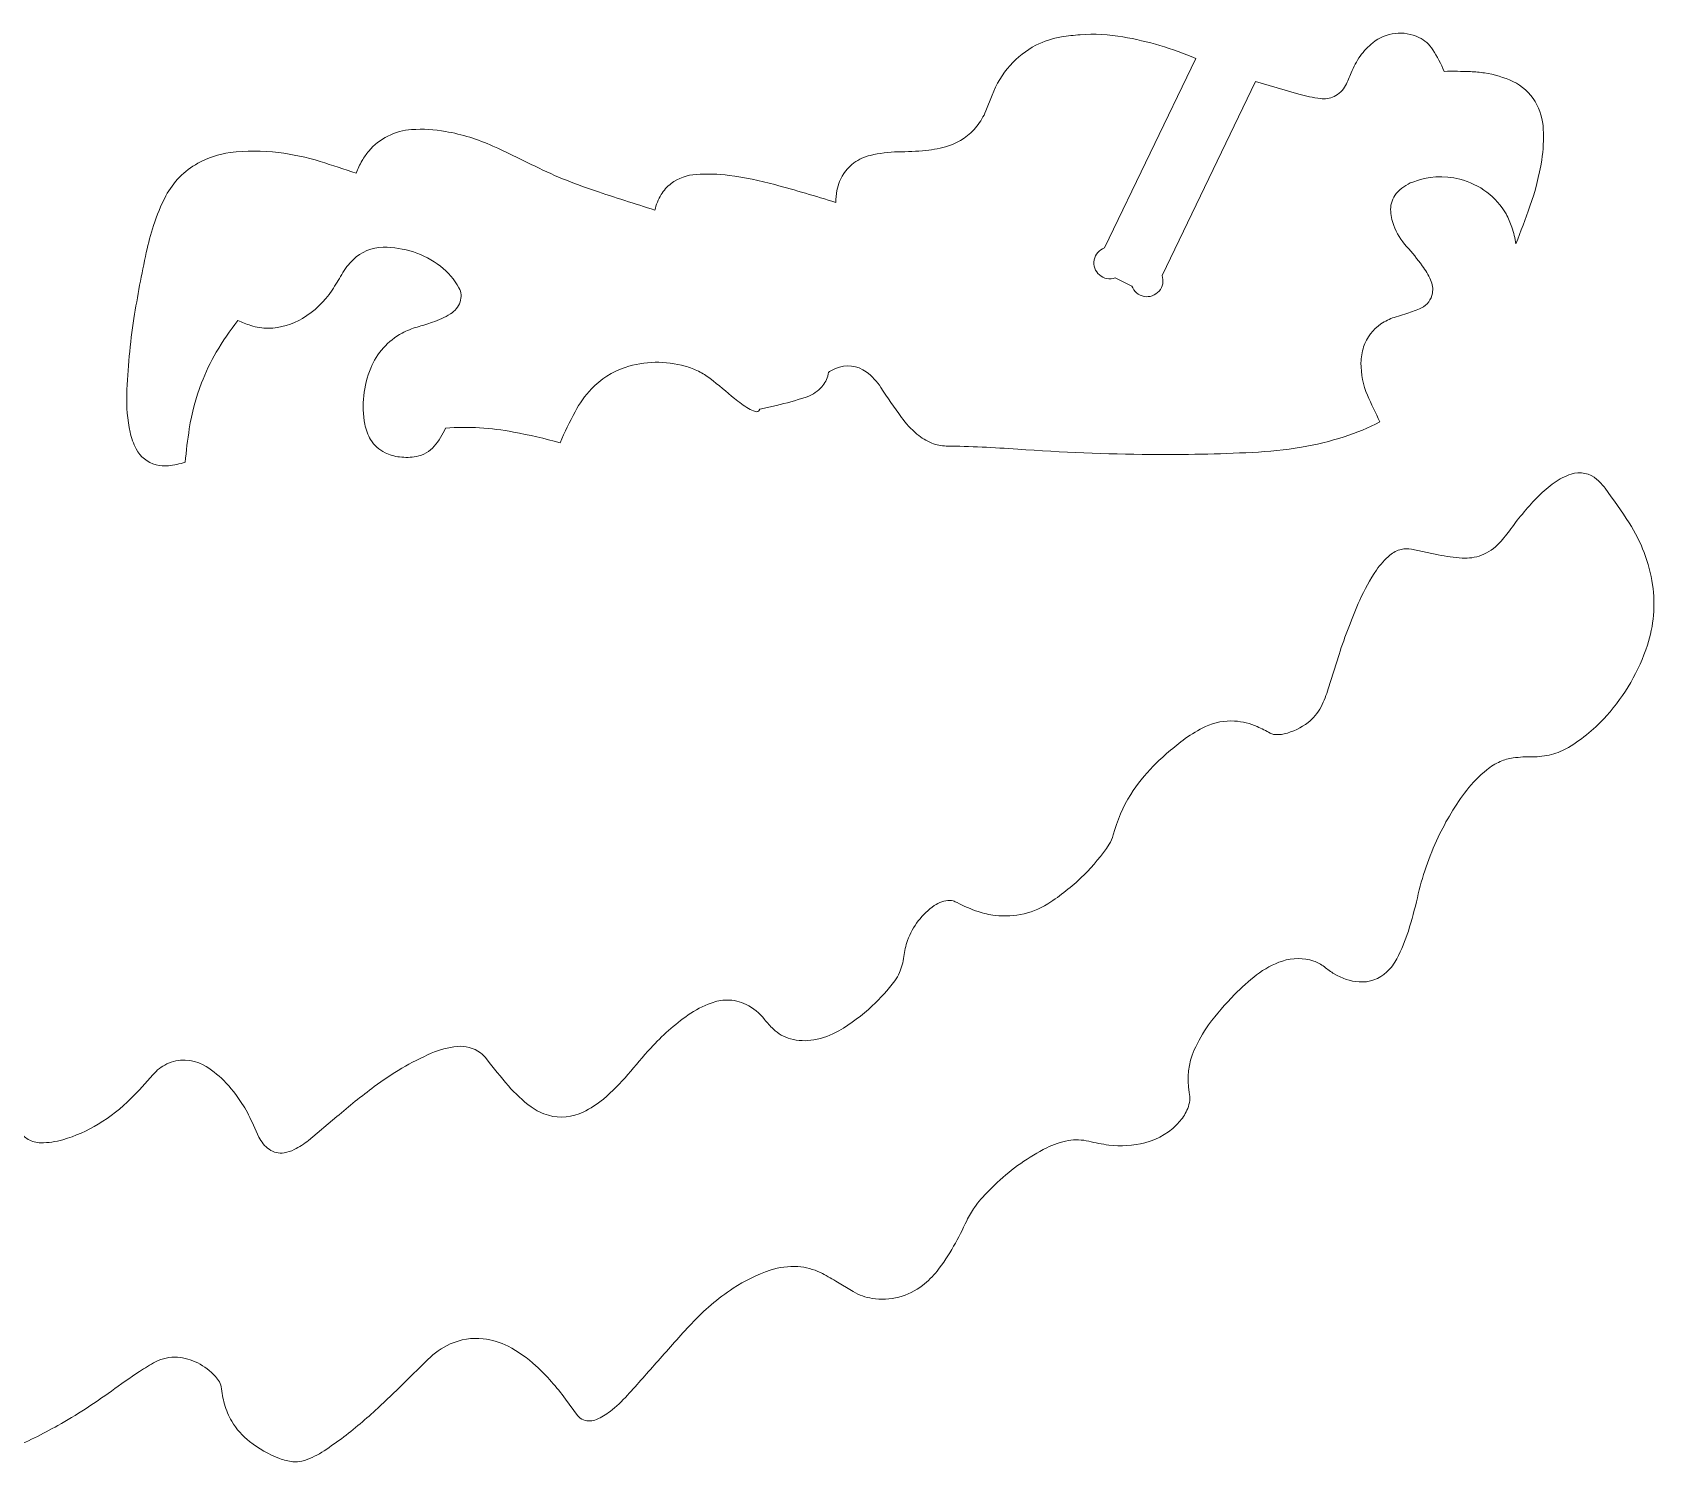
# Model space of a CAD drawing. Header units: centimetres. Extents: x -10.7 to 10.9, y -7.9 to 10.7.
# Drawn here: x 2.174 to 5.122, y -7.879 to -5.277 of the extents above; entities that cross this region are included whole.
import ezdxf

# ---------------------------------------------------------------- set-up
doc = ezdxf.new("R2010")
doc.units = ezdxf.units.CM
doc.header["$MEASUREMENT"] = 0
doc.layers.add('Capa 1', color=7, linetype='Continuous')

msp = doc.modelspace()

# ---------------------------------------------------------------- linework, layer by layer
at = {"layer": 'Capa 1', "color": 250, "lineweight": 18}
for points, knots in [([(3.91703, -5.39106), (3.92455, -5.37132), (3.93555, -5.35308), (3.94952, -5.33723), (3.94952, -5.33723), (3.96277, -5.32221), (3.97875, -5.30983), (3.99663, -5.30077), (3.99663, -5.30077), (4.01121, -5.29339), (4.02682, -5.28826), (4.04294, -5.28558), (4.04294, -5.28558), (4.05421, -5.28371), (4.06555, -5.28236), (4.07695, -5.28154), (4.07695, -5.28154), (4.10291, -5.27967), (4.12902, -5.28099), (4.15468, -5.28545), (4.15468, -5.28545), (4.20008, -5.29333), (4.24439, -5.30647), (4.28677, -5.32459)], [0, 0, 0, 0, 0.1428571, 0.1428571, 0.1428571, 0.1428571, 0.2857143, 0.2857143, 0.2857143, 0.2857143, 0.4285714, 0.4285714, 0.4285714, 0.4285714, 0.5714286, 0.5714286, 0.5714286, 0.5714286, 0.7142857, 0.7142857, 0.7142857, 0.7142857, 1, 1, 1, 1]), ([(4.47423, -5.38936), (4.48704, -5.39291), (4.50005, -5.39567), (4.51318, -5.39764), (4.51318, -5.39764), (4.52167, -5.39891), (4.53036, -5.39759), (4.53809, -5.39385), (4.53809, -5.39385), (4.54707, -5.38952), (4.55443, -5.38235), (4.55898, -5.37347), (4.55898, -5.37347), (4.56279, -5.36608), (4.5662, -5.35847), (4.56917, -5.35071), (4.56917, -5.35071), (4.57331, -5.33988), (4.57884, -5.32962), (4.58559, -5.3202), (4.58559, -5.3202), (4.59208, -5.31118), (4.59974, -5.30306), (4.60838, -5.29609), (4.60838, -5.29609), (4.62002, -5.28669), (4.63407, -5.28081), (4.64891, -5.2791), (4.64891, -5.2791), (4.66372, -5.27738), (4.67871, -5.27994), (4.69213, -5.28644), (4.69213, -5.28644), (4.70241, -5.29144), (4.71112, -5.29919), (4.71729, -5.30882), (4.71729, -5.30882), (4.72527, -5.32129), (4.73221, -5.3344), (4.73803, -5.34801), (4.73803, -5.34801), (4.75394, -5.34775), (4.76984, -5.34793), (4.78574, -5.34856), (4.78574, -5.34856), (4.79429, -5.34891), (4.80282, -5.34971), (4.81131, -5.35096), (4.81131, -5.35096), (4.82917, -5.35361), (4.84655, -5.35883), (4.86292, -5.36649), (4.86292, -5.36649), (4.87968, -5.37431), (4.89366, -5.38704), (4.90305, -5.40297), (4.90305, -5.40297), (4.91202, -5.4182), (4.91715, -5.43536), (4.91803, -5.45299), (4.91803, -5.45299), (4.91897, -5.47179), (4.91799, -5.49061), (4.91509, -5.50921), (4.91509, -5.50921), (4.91063, -5.53781), (4.9035, -5.56591), (4.89378, -5.59317), (4.89378, -5.59317), (4.88563, -5.61609), (4.87708, -5.63888), (4.86817, -5.66151), (4.86817, -5.66151), (4.8666, -5.65124), (4.86418, -5.64112), (4.86092, -5.63125), (4.86092, -5.63125), (4.85818, -5.62286), (4.85461, -5.61475), (4.85028, -5.60704), (4.85028, -5.60704), (4.84162, -5.59163), (4.82983, -5.57817), (4.81568, -5.56757), (4.81568, -5.56757), (4.80093, -5.5565), (4.78412, -5.54847), (4.76622, -5.54399), (4.76622, -5.54399), (4.7379, -5.53687), (4.70805, -5.53863), (4.68076, -5.54904), (4.68076, -5.54904), (4.66921, -5.55344), (4.65895, -5.56071), (4.65097, -5.57017), (4.65097, -5.57017), (4.64423, -5.57816), (4.64059, -5.58833), (4.64072, -5.59879), (4.64072, -5.59879), (4.64084, -5.60871), (4.64273, -5.61855), (4.64633, -5.62782), (4.64633, -5.62782), (4.65179, -5.64191), (4.65974, -5.65491), (4.66983, -5.66618), (4.66983, -5.66618), (4.67985, -5.67736), (4.68931, -5.68902), (4.69822, -5.70111), (4.69822, -5.70111), (4.70415, -5.70916), (4.70924, -5.71781), (4.71342, -5.72692), (4.71342, -5.72692), (4.71689, -5.7345), (4.718, -5.74297), (4.71658, -5.75119), (4.71658, -5.75119), (4.71462, -5.76273), (4.70718, -5.77258), (4.69662, -5.77763), (4.69662, -5.77763), (4.6881, -5.78172), (4.67926, -5.7851), (4.67018, -5.78773)], [0, 0, 0, 0, 0.030303, 0.030303, 0.030303, 0.030303, 0.0606061, 0.0606061, 0.0606061, 0.0606061, 0.0909091, 0.0909091, 0.0909091, 0.0909091, 0.1212121, 0.1212121, 0.1212121, 0.1212121, 0.1515152, 0.1515152, 0.1515152, 0.1515152, 0.1818182, 0.1818182, 0.1818182, 0.1818182, 0.2121212, 0.2121212, 0.2121212, 0.2121212, 0.2424242, 0.2424242, 0.2424242, 0.2424242, 0.2727273, 0.2727273, 0.2727273, 0.2727273, 0.3030303, 0.3030303, 0.3030303, 0.3030303, 0.3333333, 0.3333333, 0.3333333, 0.3333333, 0.3636364, 0.3636364, 0.3636364, 0.3636364, 0.3939394, 0.3939394, 0.3939394, 0.3939394, 0.4242424, 0.4242424, 0.4242424, 0.4242424, 0.4545455, 0.4545455, 0.4545455, 0.4545455, 0.4848485, 0.4848485, 0.4848485, 0.4848485, 0.5151515, 0.5151515, 0.5151515, 0.5151515, 0.5454545, 0.5454545, 0.5454545, 0.5454545, 0.5757576, 0.5757576, 0.5757576, 0.5757576, 0.6060606, 0.6060606, 0.6060606, 0.6060606, 0.6363636, 0.6363636, 0.6363636, 0.6363636, 0.6666667, 0.6666667, 0.6666667, 0.6666667, 0.6969697, 0.6969697, 0.6969697, 0.6969697, 0.7272727, 0.7272727, 0.7272727, 0.7272727, 0.7575758, 0.7575758, 0.7575758, 0.7575758, 0.7878788, 0.7878788, 0.7878788, 0.7878788, 0.8181818, 0.8181818, 0.8181818, 0.8181818, 0.8484848, 0.8484848, 0.8484848, 0.8484848, 0.8787879, 0.8787879, 0.8787879, 0.8787879, 0.9090909, 0.9090909, 0.9090909, 0.9090909, 0.9393939, 0.9393939, 0.9393939, 0.9393939, 1, 1, 1, 1]), ([(4.39517, -5.36642), (4.39517, -5.36642), (4.43469, -5.37791), (4.43469, -5.37791), (4.43469, -5.37791), (4.43469, -5.37791), (4.47423, -5.38936), (4.47423, -5.38936)], [0, 0, 0, 0, 0.3333333, 0.3333333, 0.3333333, 0.3333333, 1, 1, 1, 1]), ([(3.49456, -5.96302), (3.49314, -5.96566), (3.49005, -5.96692), (3.48719, -5.96601), (3.48719, -5.96601), (3.48285, -5.96465), (3.4787, -5.9628), (3.47479, -5.9605), (3.47479, -5.9605), (3.46584, -5.95526), (3.45737, -5.94925), (3.44947, -5.94252), (3.44947, -5.94252), (3.43484, -5.93003), (3.41995, -5.91788), (3.40479, -5.90606), (3.40479, -5.90606), (3.39829, -5.90098), (3.39128, -5.89655), (3.38389, -5.89285), (3.38389, -5.89285), (3.37615, -5.88898), (3.36806, -5.88587), (3.35972, -5.88353), (3.35972, -5.88353), (3.32393, -5.87351), (3.28594, -5.8743), (3.25061, -5.88582), (3.25061, -5.88582), (3.22717, -5.89348), (3.20605, -5.90694), (3.18924, -5.92499), (3.18924, -5.92499), (3.17765, -5.93741), (3.16771, -5.95129), (3.15967, -5.96624), (3.15967, -5.96624), (3.14976, -5.98469), (3.14067, -6.00355), (3.13239, -6.02277), (3.13239, -6.02277), (3.10447, -6.01512), (3.07627, -6.00858), (3.04784, -6.00318), (3.04784, -6.00318), (3.0072, -5.99545), (2.96572, -5.99302), (2.92447, -5.99595), (2.92447, -5.99595), (2.91931, -6.00796), (2.91233, -6.0191), (2.90383, -6.02902), (2.90383, -6.02902), (2.89548, -6.03873), (2.88406, -6.04528), (2.87147, -6.04758), (2.87147, -6.04758), (2.8614, -6.04941), (2.85113, -6.04974), (2.84099, -6.04854), (2.84099, -6.04854), (2.8318, -6.04746), (2.82286, -6.04486), (2.81451, -6.04085), (2.81451, -6.04085), (2.80366, -6.03565), (2.79461, -6.02738), (2.78844, -6.01706), (2.78844, -6.01706), (2.78326, -6.00841), (2.77969, -5.99891), (2.77787, -5.989), (2.77787, -5.989), (2.77158, -5.95475), (2.77524, -5.91943), (2.78846, -5.8872), (2.78846, -5.8872), (2.7996, -5.85999), (2.81981, -5.83751), (2.84567, -5.82353), (2.84567, -5.82353), (2.8543, -5.81887), (2.86339, -5.81518), (2.87283, -5.81252), (2.87283, -5.81252), (2.88221, -5.80987), (2.89155, -5.80696), (2.90078, -5.8038), (2.90078, -5.8038), (2.91214, -5.79993), (2.92304, -5.79483), (2.9333, -5.78858), (2.9333, -5.78858), (2.94153, -5.78359), (2.94777, -5.77586), (2.95095, -5.76677), (2.95095, -5.76677), (2.9539, -5.75829), (2.9531, -5.74896), (2.94874, -5.74114), (2.94874, -5.74114), (2.94032, -5.72593), (2.92883, -5.71262), (2.91503, -5.70206), (2.91503, -5.70206), (2.88524, -5.67924), (2.84864, -5.66707), (2.81112, -5.66753), (2.81112, -5.66753), (2.79068, -5.66777), (2.7711, -5.67588), (2.75648, -5.69017), (2.75648, -5.69017), (2.74843, -5.69803), (2.74153, -5.70699), (2.73597, -5.71678), (2.73597, -5.71678), (2.73045, -5.72652), (2.7246, -5.73608), (2.71845, -5.74545), (2.71845, -5.74545), (2.7047, -5.76639), (2.6864, -5.78396), (2.66491, -5.79684), (2.66491, -5.79684), (2.64614, -5.80809), (2.62476, -5.81423), (2.60288, -5.81469), (2.60288, -5.81469), (2.59191, -5.81493), (2.58098, -5.81325), (2.57058, -5.80977), (2.57058, -5.80977), (2.56268, -5.80712), (2.55489, -5.80413), (2.54722, -5.80083), (2.54722, -5.80083), (2.53282, -5.81898), (2.51972, -5.83813), (2.50808, -5.85815), (2.50808, -5.85815), (2.49764, -5.87606), (2.48868, -5.89477), (2.48125, -5.91411), (2.48125, -5.91411), (2.47096, -5.94096), (2.46354, -5.96883), (2.45911, -5.99723), (2.45911, -5.99723), (2.45597, -6.01741), (2.45347, -6.03768), (2.4516, -6.05803), (2.4516, -6.05803), (2.44173, -6.06135), (2.43149, -6.06347), (2.42113, -6.06436), (2.42113, -6.06436), (2.41359, -6.06501), (2.40601, -6.0644), (2.39867, -6.06258), (2.39867, -6.06258), (2.38307, -6.0587), (2.36991, -6.04826), (2.36258, -6.03397), (2.36258, -6.03397), (2.35761, -6.02429), (2.35394, -6.014), (2.35165, -6.00334), (2.35165, -6.00334), (2.3468, -5.98072), (2.34475, -5.9576), (2.34553, -5.93448), (2.34553, -5.93448), (2.34707, -5.88835), (2.35144, -5.84239), (2.35858, -5.79679), (2.35858, -5.79679), (2.36489, -5.75662), (2.37238, -5.71662), (2.38105, -5.67688), (2.38105, -5.67688), (2.38465, -5.66044), (2.38898, -5.64417), (2.39405, -5.62813), (2.39405, -5.62813), (2.39992, -5.60953), (2.40746, -5.59148), (2.41655, -5.57423), (2.41655, -5.57423), (2.42973, -5.5492), (2.44997, -5.5286), (2.47475, -5.51496), (2.47475, -5.51496), (2.49285, -5.50498), (2.51265, -5.49846), (2.53314, -5.49572), (2.53314, -5.49572), (2.56228, -5.49182), (2.5918, -5.49173), (2.62098, -5.49543), (2.62098, -5.49543), (2.64669, -5.49868), (2.67205, -5.50417), (2.6968, -5.51184), (2.6968, -5.51184), (2.71868, -5.51864), (2.74046, -5.52569), (2.76216, -5.53304), (2.76216, -5.53304), (2.76512, -5.52515), (2.76869, -5.51751), (2.77284, -5.51019), (2.77284, -5.51019), (2.7763, -5.50408), (2.78034, -5.4983), (2.78489, -5.49296), (2.78489, -5.49296), (2.80448, -5.46992), (2.83254, -5.45582), (2.86269, -5.45383), (2.86269, -5.45383), (2.88335, -5.45244), (2.90409, -5.45359), (2.92447, -5.4572), (2.92447, -5.4572), (2.95417, -5.46247), (2.98308, -5.47142), (3.01057, -5.48383), (3.01057, -5.48383), (3.034, -5.49443), (3.05722, -5.50552), (3.0802, -5.51709), (3.0802, -5.51709), (3.11729, -5.53576), (3.15571, -5.55169), (3.19512, -5.56476), (3.19512, -5.56476), (3.23155, -5.57684), (3.26808, -5.58861), (3.30469, -5.60004), (3.30469, -5.60004), (3.30682, -5.59012), (3.31062, -5.58064), (3.31593, -5.572), (3.31593, -5.572), (3.32071, -5.56421), (3.32692, -5.55741), (3.33422, -5.55193), (3.33422, -5.55193), (3.3474, -5.54206), (3.36317, -5.53626), (3.37961, -5.53521), (3.37961, -5.53521), (3.39959, -5.53394), (3.41966, -5.53461), (3.43954, -5.53719), (3.43954, -5.53719), (3.46755, -5.54085), (3.4953, -5.5464), (3.52257, -5.5538), (3.52257, -5.5538), (3.55961, -5.56388), (3.59647, -5.57465), (3.63311, -5.58613), (3.63311, -5.58613), (3.63325, -5.57895), (3.63396, -5.57181), (3.63525, -5.56474), (3.63525, -5.56474), (3.6363, -5.55899), (3.63792, -5.55335), (3.64009, -5.54792), (3.64009, -5.54792), (3.64545, -5.5345), (3.65448, -5.52288), (3.66615, -5.51437), (3.66615, -5.51437), (3.6751, -5.50788), (3.68521, -5.50319), (3.69597, -5.50062), (3.69597, -5.50062), (3.71241, -5.49667), (3.72923, -5.49458), (3.74612, -5.49436), (3.74612, -5.49436), (3.76297, -5.49416), (3.77981, -5.49326), (3.7966, -5.49169), (3.7966, -5.49169), (3.8105, -5.49041), (3.82422, -5.48763), (3.83753, -5.48344), (3.83753, -5.48344), (3.85802, -5.47698), (3.87611, -5.46451), (3.88943, -5.44766), (3.88943, -5.44766), (3.89608, -5.43924), (3.90153, -5.42993), (3.9056, -5.42001)], [0, 0, 0, 0, 0.0131579, 0.0131579, 0.0131579, 0.0131579, 0.0263158, 0.0263158, 0.0263158, 0.0263158, 0.0394737, 0.0394737, 0.0394737, 0.0394737, 0.0526316, 0.0526316, 0.0526316, 0.0526316, 0.0657895, 0.0657895, 0.0657895, 0.0657895, 0.0789474, 0.0789474, 0.0789474, 0.0789474, 0.0921053, 0.0921053, 0.0921053, 0.0921053, 0.1052632, 0.1052632, 0.1052632, 0.1052632, 0.1184211, 0.1184211, 0.1184211, 0.1184211, 0.1315789, 0.1315789, 0.1315789, 0.1315789, 0.1447368, 0.1447368, 0.1447368, 0.1447368, 0.1578947, 0.1578947, 0.1578947, 0.1578947, 0.1710526, 0.1710526, 0.1710526, 0.1710526, 0.1842105, 0.1842105, 0.1842105, 0.1842105, 0.1973684, 0.1973684, 0.1973684, 0.1973684, 0.2105263, 0.2105263, 0.2105263, 0.2105263, 0.2236842, 0.2236842, 0.2236842, 0.2236842, 0.2368421, 0.2368421, 0.2368421, 0.2368421, 0.25, 0.25, 0.25, 0.25, 0.2631579, 0.2631579, 0.2631579, 0.2631579, 0.2763158, 0.2763158, 0.2763158, 0.2763158, 0.2894737, 0.2894737, 0.2894737, 0.2894737, 0.3026316, 0.3026316, 0.3026316, 0.3026316, 0.3157895, 0.3157895, 0.3157895, 0.3157895, 0.3289474, 0.3289474, 0.3289474, 0.3289474, 0.3421053, 0.3421053, 0.3421053, 0.3421053, 0.3552632, 0.3552632, 0.3552632, 0.3552632, 0.3684211, 0.3684211, 0.3684211, 0.3684211, 0.3815789, 0.3815789, 0.3815789, 0.3815789, 0.3947368, 0.3947368, 0.3947368, 0.3947368, 0.4078947, 0.4078947, 0.4078947, 0.4078947, 0.4210526, 0.4210526, 0.4210526, 0.4210526, 0.4342105, 0.4342105, 0.4342105, 0.4342105, 0.4473684, 0.4473684, 0.4473684, 0.4473684, 0.4605263, 0.4605263, 0.4605263, 0.4605263, 0.4736842, 0.4736842, 0.4736842, 0.4736842, 0.4868421, 0.4868421, 0.4868421, 0.4868421, 0.5, 0.5, 0.5, 0.5, 0.5131579, 0.5131579, 0.5131579, 0.5131579, 0.5263158, 0.5263158, 0.5263158, 0.5263158, 0.5394737, 0.5394737, 0.5394737, 0.5394737, 0.5526316, 0.5526316, 0.5526316, 0.5526316, 0.5657895, 0.5657895, 0.5657895, 0.5657895, 0.5789474, 0.5789474, 0.5789474, 0.5789474, 0.5921053, 0.5921053, 0.5921053, 0.5921053, 0.6052632, 0.6052632, 0.6052632, 0.6052632, 0.6184211, 0.6184211, 0.6184211, 0.6184211, 0.6315789, 0.6315789, 0.6315789, 0.6315789, 0.6447368, 0.6447368, 0.6447368, 0.6447368, 0.6578947, 0.6578947, 0.6578947, 0.6578947, 0.6710526, 0.6710526, 0.6710526, 0.6710526, 0.6842105, 0.6842105, 0.6842105, 0.6842105, 0.6973684, 0.6973684, 0.6973684, 0.6973684, 0.7105263, 0.7105263, 0.7105263, 0.7105263, 0.7236842, 0.7236842, 0.7236842, 0.7236842, 0.7368421, 0.7368421, 0.7368421, 0.7368421, 0.75, 0.75, 0.75, 0.75, 0.7631579, 0.7631579, 0.7631579, 0.7631579, 0.7763158, 0.7763158, 0.7763158, 0.7763158, 0.7894737, 0.7894737, 0.7894737, 0.7894737, 0.8026316, 0.8026316, 0.8026316, 0.8026316, 0.8157895, 0.8157895, 0.8157895, 0.8157895, 0.8289474, 0.8289474, 0.8289474, 0.8289474, 0.8421053, 0.8421053, 0.8421053, 0.8421053, 0.8552632, 0.8552632, 0.8552632, 0.8552632, 0.8684211, 0.8684211, 0.8684211, 0.8684211, 0.8815789, 0.8815789, 0.8815789, 0.8815789, 0.8947368, 0.8947368, 0.8947368, 0.8947368, 0.9078947, 0.9078947, 0.9078947, 0.9078947, 0.9210526, 0.9210526, 0.9210526, 0.9210526, 0.9342105, 0.9342105, 0.9342105, 0.9342105, 0.9473684, 0.9473684, 0.9473684, 0.9473684, 0.9605263, 0.9605263, 0.9605263, 0.9605263, 0.9736842, 0.9736842, 0.9736842, 0.9736842, 1, 1, 1, 1]), ([(4.1213, -5.66864), (4.11152, -5.67205), (4.10434, -5.68043), (4.10242, -5.69059), (4.10242, -5.69059), (4.10049, -5.70076), (4.10414, -5.71117), (4.11199, -5.71793), (4.11199, -5.71793), (4.11984, -5.72466), (4.13068, -5.72671), (4.14045, -5.7233)], [0, 0, 0, 0, 0.25, 0.25, 0.25, 0.25, 0.5, 0.5, 0.5, 0.5, 1, 1, 1, 1]), ([(4.17102, -5.738), (4.17445, -5.74776), (4.18281, -5.75495), (4.19298, -5.75687), (4.19298, -5.75687), (4.20314, -5.7588), (4.21357, -5.75514), (4.22031, -5.7473), (4.22031, -5.7473), (4.22706, -5.73946), (4.22911, -5.72861), (4.22568, -5.71884)], [0, 0, 0, 0, 0.25, 0.25, 0.25, 0.25, 0.5, 0.5, 0.5, 0.5, 1, 1, 1, 1]), ([(4.64714, -5.79491), (4.63865, -5.79772), (4.63058, -5.80173), (4.6232, -5.80677), (4.6232, -5.80677), (4.60848, -5.81682), (4.59743, -5.83144), (4.59176, -5.84833), (4.59176, -5.84833), (4.58859, -5.85783), (4.58692, -5.86778), (4.58686, -5.87778), (4.58686, -5.87778), (4.58672, -5.89792), (4.59077, -5.91787), (4.59876, -5.93637), (4.59876, -5.93637), (4.60579, -5.9527), (4.61332, -5.9688), (4.62131, -5.98469), (4.62131, -5.98469), (4.60047, -5.99555), (4.57876, -6.00464), (4.55641, -6.01184), (4.55641, -6.01184), (4.53101, -6.02005), (4.50502, -6.02635), (4.47869, -6.03071), (4.47869, -6.03071), (4.44918, -6.0356), (4.4194, -6.03877), (4.38951, -6.04022), (4.38951, -6.04022), (4.32786, -6.04323), (4.26612, -6.0445), (4.20439, -6.04404), (4.20439, -6.04404), (4.124, -6.04346), (4.04365, -6.04022), (3.96347, -6.03435), (3.96347, -6.03435), (3.92031, -6.03119), (3.87705, -6.0293), (3.83378, -6.02865), (3.83378, -6.02865), (3.82484, -6.02853), (3.81601, -6.02672), (3.80773, -6.02334), (3.80773, -6.02334), (3.79787, -6.01933), (3.78869, -6.01378), (3.78053, -6.00694), (3.78053, -6.00694), (3.76988, -5.99799), (3.76038, -5.98777), (3.75222, -5.97651), (3.75222, -5.97651), (3.73935, -5.95872), (3.72693, -5.94061), (3.71496, -5.92221), (3.71496, -5.92221), (3.70789, -5.91133), (3.69897, -5.90182), (3.68857, -5.89408), (3.68857, -5.89408), (3.67244, -5.88207), (3.65109, -5.87964), (3.63267, -5.88774)], [0, 0, 0, 0, 0.0555556, 0.0555556, 0.0555556, 0.0555556, 0.1111111, 0.1111111, 0.1111111, 0.1111111, 0.1666667, 0.1666667, 0.1666667, 0.1666667, 0.2222222, 0.2222222, 0.2222222, 0.2222222, 0.2777778, 0.2777778, 0.2777778, 0.2777778, 0.3333333, 0.3333333, 0.3333333, 0.3333333, 0.3888889, 0.3888889, 0.3888889, 0.3888889, 0.4444444, 0.4444444, 0.4444444, 0.4444444, 0.5, 0.5, 0.5, 0.5, 0.5555556, 0.5555556, 0.5555556, 0.5555556, 0.6111111, 0.6111111, 0.6111111, 0.6111111, 0.6666667, 0.6666667, 0.6666667, 0.6666667, 0.7222222, 0.7222222, 0.7222222, 0.7222222, 0.7777778, 0.7777778, 0.7777778, 0.7777778, 0.8333333, 0.8333333, 0.8333333, 0.8333333, 0.8888889, 0.8888889, 0.8888889, 0.8888889, 1, 1, 1, 1]), ([(3.63267, -5.88774), (3.63267, -5.88774), (3.62163, -5.89335), (3.62163, -5.89335), (3.62163, -5.89335), (3.62163, -5.89335), (3.61995, -5.89487), (3.61995, -5.89487), (3.61995, -5.89487), (3.61995, -5.89487), (3.61916, -5.89726), (3.61916, -5.89726), (3.61916, -5.89726), (3.61916, -5.89726), (3.61844, -5.9019), (3.61844, -5.9019)], [0, 0, 0, 0, 0.2, 0.2, 0.2, 0.2, 0.4, 0.4, 0.4, 0.4, 0.6, 0.6, 0.6, 0.6, 1, 1, 1, 1]), ([(3.61844, -5.9019), (3.61728, -5.90591), (3.61559, -5.90976), (3.61344, -5.91333), (3.61344, -5.91333), (3.6112, -5.91703), (3.60851, -5.92046), (3.60541, -5.9235), (3.60541, -5.9235), (3.59755, -5.93123), (3.58801, -5.93702), (3.57751, -5.94041), (3.57751, -5.94041), (3.56044, -5.94593), (3.54314, -5.95072), (3.52566, -5.95476)], [0, 0, 0, 0, 0.2, 0.2, 0.2, 0.2, 0.4, 0.4, 0.4, 0.4, 0.6, 0.6, 0.6, 0.6, 1, 1, 1, 1]), ([(3.52566, -5.95476), (3.52566, -5.95476), (3.49518, -5.96145), (3.49518, -5.96145), (3.49518, -5.96145), (3.49518, -5.96145), (3.49478, -5.96219), (3.49478, -5.96219), (3.49478, -5.96219), (3.49478, -5.96219), (3.49456, -5.96302), (3.49456, -5.96302)], [0, 0, 0, 0, 0.25, 0.25, 0.25, 0.25, 0.5, 0.5, 0.5, 0.5, 1, 1, 1, 1]), ([(4.72699, -6.2261), (4.74136, -6.22917), (4.75591, -6.2312), (4.77056, -6.2322), (4.77056, -6.2322), (4.78246, -6.233), (4.7944, -6.23123), (4.80556, -6.22701), (4.80556, -6.22701), (4.81822, -6.2222), (4.82955, -6.21442), (4.83859, -6.20432), (4.83859, -6.20432), (4.84579, -6.19627), (4.85257, -6.18785), (4.85894, -6.17913), (4.85894, -6.17913), (4.87433, -6.15807), (4.89117, -6.13812), (4.90936, -6.11944), (4.90936, -6.11944), (4.91803, -6.11054), (4.9275, -6.10244), (4.93764, -6.09528), (4.93764, -6.09528), (4.94711, -6.08857), (4.95755, -6.08333), (4.96858, -6.07972), (4.96858, -6.07972), (4.98482, -6.07444), (5.00261, -6.07805), (5.0155, -6.08925), (5.0155, -6.08925), (5.02096, -6.09401), (5.0259, -6.09935), (5.0302, -6.10517), (5.0302, -6.10517), (5.04543, -6.12577), (5.06, -6.14683), (5.07391, -6.16831), (5.07391, -6.16831), (5.09589, -6.20228), (5.11036, -6.24055), (5.11632, -6.28055), (5.11632, -6.28055), (5.12181, -6.31738), (5.11863, -6.35498), (5.10702, -6.39036), (5.10702, -6.39036), (5.09932, -6.41389), (5.08918, -6.43653), (5.0768, -6.45798), (5.0768, -6.45798), (5.06431, -6.47959), (5.04963, -6.49987), (5.03301, -6.51849), (5.03301, -6.51849), (5.01291, -6.54099), (4.98959, -6.56036), (4.96379, -6.57597), (4.96379, -6.57597), (4.95415, -6.58182), (4.9437, -6.58619), (4.93277, -6.58899), (4.93277, -6.58899), (4.92148, -6.59187), (4.90985, -6.59326), (4.89821, -6.59308), (4.89821, -6.59308), (4.88658, -6.59292), (4.87497, -6.5936), (4.86346, -6.59509), (4.86346, -6.59509), (4.85526, -6.59616), (4.84727, -6.59842), (4.83975, -6.60181), (4.83975, -6.60181), (4.83104, -6.60572), (4.82287, -6.61072), (4.8154, -6.61666), (4.8154, -6.61666), (4.80177, -6.62757), (4.7895, -6.64011), (4.77891, -6.65399), (4.77891, -6.65399), (4.75865, -6.68054), (4.74124, -6.70918), (4.72702, -6.73938), (4.72702, -6.73938), (4.71046, -6.77451), (4.6978, -6.81134), (4.68923, -6.8492), (4.68923, -6.8492), (4.68463, -6.86954), (4.67919, -6.8897), (4.67294, -6.9096), (4.67294, -6.9096), (4.66747, -6.92696), (4.66046, -6.94379), (4.65198, -6.95991), (4.65198, -6.95991), (4.64728, -6.96886), (4.64115, -6.97698), (4.63383, -6.98395), (4.63383, -6.98395), (4.62031, -6.99683), (4.60198, -7.00341), (4.58335, -7.00206), (4.58335, -7.00206), (4.56738, -7.00089), (4.55194, -6.99587), (4.53833, -6.98742), (4.53833, -6.98742), (4.53211, -6.98355), (4.52611, -6.97934), (4.52037, -6.97479), (4.52037, -6.97479), (4.51459, -6.97021), (4.50806, -6.96665), (4.50109, -6.96429), (4.50109, -6.96429), (4.48262, -6.95805), (4.4626, -6.95799), (4.4441, -6.96416), (4.4441, -6.96416), (4.42717, -6.96981), (4.41134, -6.97836), (4.39733, -6.9894), (4.39733, -6.9894), (4.38333, -7.00045), (4.36998, -7.01231), (4.35739, -7.02494), (4.35739, -7.02494), (4.34023, -7.04211), (4.32448, -7.06063), (4.31027, -7.08032), (4.31027, -7.08032), (4.30002, -7.09449), (4.29128, -7.10969), (4.28416, -7.12568), (4.28416, -7.12568), (4.2734, -7.14983), (4.27025, -7.17673), (4.27516, -7.20272), (4.27516, -7.20272), (4.27702, -7.21254), (4.27599, -7.22268), (4.27223, -7.23194), (4.27223, -7.23194), (4.26886, -7.24018), (4.2642, -7.24785), (4.25842, -7.25463), (4.25842, -7.25463), (4.24177, -7.27416), (4.21945, -7.28797), (4.19457, -7.29419), (4.19457, -7.29419), (4.17312, -7.29955), (4.15091, -7.30095), (4.12897, -7.29833), (4.12897, -7.29833), (4.11671, -7.29685), (4.10458, -7.29461), (4.09261, -7.2916), (4.09261, -7.2916), (4.08052, -7.28856), (4.06791, -7.28813), (4.05564, -7.29037), (4.05564, -7.29037), (4.04193, -7.29285), (4.02863, -7.2973), (4.01615, -7.30354), (4.01615, -7.30354), (3.98333, -7.31996), (3.9531, -7.34116), (3.92645, -7.36641), (3.92645, -7.36641), (3.91616, -7.37617), (3.90629, -7.38634), (3.89683, -7.39689), (3.89683, -7.39689), (3.89264, -7.40158), (3.88871, -7.4065), (3.88508, -7.41164), (3.88508, -7.41164), (3.87969, -7.4193), (3.87497, -7.4274), (3.87097, -7.43587), (3.87097, -7.43587), (3.86356, -7.45156), (3.85562, -7.46702), (3.84716, -7.48218), (3.84716, -7.48218), (3.83834, -7.49798), (3.82825, -7.51304), (3.817, -7.52723), (3.817, -7.52723), (3.8093, -7.53694), (3.80047, -7.54571), (3.79071, -7.55336), (3.79071, -7.55336), (3.77793, -7.56335), (3.76326, -7.57058), (3.74756, -7.57465), (3.74756, -7.57465), (3.73181, -7.57872), (3.71538, -7.57952), (3.6993, -7.57699), (3.6993, -7.57699), (3.68714, -7.57509), (3.67545, -7.57092), (3.66482, -7.56469)], [0, 0, 0, 0, 0.0185185, 0.0185185, 0.0185185, 0.0185185, 0.037037, 0.037037, 0.037037, 0.037037, 0.0555556, 0.0555556, 0.0555556, 0.0555556, 0.0740741, 0.0740741, 0.0740741, 0.0740741, 0.0925926, 0.0925926, 0.0925926, 0.0925926, 0.1111111, 0.1111111, 0.1111111, 0.1111111, 0.1296296, 0.1296296, 0.1296296, 0.1296296, 0.1481481, 0.1481481, 0.1481481, 0.1481481, 0.1666667, 0.1666667, 0.1666667, 0.1666667, 0.1851852, 0.1851852, 0.1851852, 0.1851852, 0.2037037, 0.2037037, 0.2037037, 0.2037037, 0.2222222, 0.2222222, 0.2222222, 0.2222222, 0.2407407, 0.2407407, 0.2407407, 0.2407407, 0.2592593, 0.2592593, 0.2592593, 0.2592593, 0.2777778, 0.2777778, 0.2777778, 0.2777778, 0.2962963, 0.2962963, 0.2962963, 0.2962963, 0.3148148, 0.3148148, 0.3148148, 0.3148148, 0.3333333, 0.3333333, 0.3333333, 0.3333333, 0.3518519, 0.3518519, 0.3518519, 0.3518519, 0.3703704, 0.3703704, 0.3703704, 0.3703704, 0.3888889, 0.3888889, 0.3888889, 0.3888889, 0.4074074, 0.4074074, 0.4074074, 0.4074074, 0.4259259, 0.4259259, 0.4259259, 0.4259259, 0.4444444, 0.4444444, 0.4444444, 0.4444444, 0.462963, 0.462963, 0.462963, 0.462963, 0.4814815, 0.4814815, 0.4814815, 0.4814815, 0.5, 0.5, 0.5, 0.5, 0.5185185, 0.5185185, 0.5185185, 0.5185185, 0.537037, 0.537037, 0.537037, 0.537037, 0.5555556, 0.5555556, 0.5555556, 0.5555556, 0.5740741, 0.5740741, 0.5740741, 0.5740741, 0.5925926, 0.5925926, 0.5925926, 0.5925926, 0.6111111, 0.6111111, 0.6111111, 0.6111111, 0.6296296, 0.6296296, 0.6296296, 0.6296296, 0.6481481, 0.6481481, 0.6481481, 0.6481481, 0.6666667, 0.6666667, 0.6666667, 0.6666667, 0.6851852, 0.6851852, 0.6851852, 0.6851852, 0.7037037, 0.7037037, 0.7037037, 0.7037037, 0.7222222, 0.7222222, 0.7222222, 0.7222222, 0.7407407, 0.7407407, 0.7407407, 0.7407407, 0.7592593, 0.7592593, 0.7592593, 0.7592593, 0.7777778, 0.7777778, 0.7777778, 0.7777778, 0.7962963, 0.7962963, 0.7962963, 0.7962963, 0.8148148, 0.8148148, 0.8148148, 0.8148148, 0.8333333, 0.8333333, 0.8333333, 0.8333333, 0.8518519, 0.8518519, 0.8518519, 0.8518519, 0.8703704, 0.8703704, 0.8703704, 0.8703704, 0.8888889, 0.8888889, 0.8888889, 0.8888889, 0.9074074, 0.9074074, 0.9074074, 0.9074074, 0.9259259, 0.9259259, 0.9259259, 0.9259259, 0.9444444, 0.9444444, 0.9444444, 0.9444444, 0.962963, 0.962963, 0.962963, 0.962963, 1, 1, 1, 1]), ([(4.54705, -6.4073), (4.55787, -6.37379), (4.57044, -6.34087), (4.5847, -6.30866), (4.5847, -6.30866), (4.59315, -6.28956), (4.60329, -6.27125), (4.61496, -6.25394), (4.61496, -6.25394), (4.62184, -6.24378), (4.63008, -6.23464), (4.6395, -6.22677), (4.6395, -6.22677), (4.64544, -6.22181), (4.65242, -6.21825), (4.65994, -6.21637), (4.65994, -6.21637), (4.66606, -6.21484), (4.67244, -6.21469), (4.67863, -6.21596)], [0, 0, 0, 0, 0.1666667, 0.1666667, 0.1666667, 0.1666667, 0.3333333, 0.3333333, 0.3333333, 0.3333333, 0.5, 0.5, 0.5, 0.5, 0.6666667, 0.6666667, 0.6666667, 0.6666667, 1, 1, 1, 1]), ([(2.7271, -7.24676), (2.74911, -7.22786), (2.77173, -7.2097), (2.79493, -7.19228), (2.79493, -7.19228), (2.82703, -7.16817), (2.86177, -7.14785), (2.89852, -7.13169), (2.89852, -7.13169), (2.91336, -7.12516), (2.92913, -7.12097), (2.94526, -7.11924), (2.94526, -7.11924), (2.9604, -7.11763), (2.97557, -7.1218), (2.98778, -7.1309), (2.98778, -7.1309), (2.992, -7.13406), (2.99577, -7.13779), (2.99898, -7.14198), (2.99898, -7.14198), (3.01172, -7.15865), (3.02493, -7.17494), (3.03863, -7.19084), (3.03863, -7.19084), (3.05086, -7.20504), (3.06465, -7.21781), (3.07973, -7.22891), (3.07973, -7.22891), (3.08929, -7.23594), (3.10004, -7.24119), (3.11146, -7.2444), (3.11146, -7.2444), (3.13243, -7.25029), (3.15484, -7.24822), (3.17437, -7.23859), (3.17437, -7.23859), (3.18749, -7.23212), (3.1998, -7.22411), (3.21103, -7.21476), (3.21103, -7.21476), (3.22727, -7.20124), (3.24221, -7.18627), (3.25568, -7.17001), (3.25568, -7.17001), (3.26913, -7.15377), (3.28292, -7.13785), (3.29707, -7.12224), (3.29707, -7.12224), (3.31746, -7.09973), (3.3403, -7.07957), (3.36516, -7.06213), (3.36516, -7.06213), (3.37804, -7.05311), (3.39203, -7.0458), (3.40681, -7.0404), (3.40681, -7.0404), (3.4159, -7.03708), (3.42547, -7.03527), (3.43515, -7.03505), (3.43515, -7.03505), (3.4474, -7.03478), (3.45951, -7.03752), (3.47044, -7.04304), (3.47044, -7.04304), (3.48341, -7.04961), (3.49482, -7.05889), (3.50385, -7.0703), (3.50385, -7.0703), (3.50867, -7.07636), (3.51388, -7.08214), (3.51944, -7.08754), (3.51944, -7.08754), (3.52822, -7.09612), (3.53909, -7.10229), (3.55095, -7.10549), (3.55095, -7.10549), (3.56473, -7.10918), (3.57918, -7.10983), (3.59323, -7.10736), (3.59323, -7.10736), (3.6093, -7.10453), (3.62475, -7.09889), (3.63887, -7.09068), (3.63887, -7.09068), (3.66064, -7.07803), (3.68091, -7.06292), (3.69928, -7.04568), (3.69928, -7.04568), (3.71419, -7.03169), (3.7279, -7.01643), (3.74022, -7.0001), (3.74022, -7.0001), (3.74368, -6.99551), (3.74657, -6.99049), (3.7488, -6.98519), (3.7488, -6.98519), (3.7527, -6.97585), (3.75533, -6.96604), (3.75656, -6.956), (3.75656, -6.956), (3.75781, -6.94597), (3.76015, -6.93612), (3.76359, -6.92662), (3.76359, -6.92662), (3.77284, -6.90102), (3.78975, -6.87889), (3.81202, -6.86323), (3.81202, -6.86323), (3.82042, -6.85734), (3.83042, -6.8542), (3.84069, -6.85426), (3.84069, -6.85426), (3.84255, -6.85427), (3.84438, -6.85453), (3.84617, -6.85506), (3.84617, -6.85506), (3.84868, -6.8558), (3.85113, -6.8568), (3.85345, -6.85803), (3.85345, -6.85803), (3.8657, -6.86448), (3.87844, -6.86994), (3.89156, -6.87437), (3.89156, -6.87437), (3.90154, -6.87774), (3.91185, -6.88006), (3.92231, -6.88131), (3.92231, -6.88131), (3.95789, -6.88548), (3.99381, -6.87683), (4.02357, -6.85688), (4.02357, -6.85688), (4.04506, -6.84247), (4.06517, -6.82605), (4.08358, -6.80788), (4.08358, -6.80788), (4.10079, -6.79089), (4.11622, -6.77217), (4.12964, -6.75206), (4.12964, -6.75206), (4.13307, -6.74689), (4.13559, -6.74119), (4.1371, -6.73519), (4.1371, -6.73519), (4.14369, -6.70905), (4.15444, -6.68414), (4.16893, -6.6614), (4.16893, -6.6614), (4.18067, -6.64297), (4.19429, -6.62584), (4.20958, -6.61024), (4.20958, -6.61024), (4.22751, -6.59193), (4.24697, -6.57518), (4.26773, -6.56018), (4.26773, -6.56018), (4.27932, -6.55179), (4.29165, -6.54448), (4.30455, -6.53831), (4.30455, -6.53831), (4.32103, -6.53045), (4.33924, -6.52697), (4.35745, -6.52819), (4.35745, -6.52819), (4.37167, -6.52915), (4.38562, -6.53258), (4.39865, -6.53833), (4.39865, -6.53833), (4.40664, -6.54186), (4.41442, -6.54585), (4.42194, -6.55028), (4.42194, -6.55028), (4.42385, -6.55141), (4.42596, -6.55214), (4.42815, -6.55244), (4.42815, -6.55244), (4.43461, -6.55333), (4.44116, -6.55299), (4.4475, -6.55147), (4.4475, -6.55147), (4.46323, -6.54772), (4.47798, -6.54069), (4.49081, -6.53085), (4.49081, -6.53085), (4.49559, -6.52717), (4.49995, -6.52297), (4.50377, -6.51829), (4.50377, -6.51829), (4.50787, -6.51331), (4.51143, -6.50788), (4.51437, -6.50212), (4.51437, -6.50212), (4.51971, -6.49167), (4.52411, -6.48077), (4.52752, -6.46954)], [0, 0, 0, 0, 0.02, 0.02, 0.02, 0.02, 0.04, 0.04, 0.04, 0.04, 0.06, 0.06, 0.06, 0.06, 0.08, 0.08, 0.08, 0.08, 0.1, 0.1, 0.1, 0.1, 0.12, 0.12, 0.12, 0.12, 0.14, 0.14, 0.14, 0.14, 0.16, 0.16, 0.16, 0.16, 0.18, 0.18, 0.18, 0.18, 0.2, 0.2, 0.2, 0.2, 0.22, 0.22, 0.22, 0.22, 0.24, 0.24, 0.24, 0.24, 0.26, 0.26, 0.26, 0.26, 0.28, 0.28, 0.28, 0.28, 0.3, 0.3, 0.3, 0.3, 0.32, 0.32, 0.32, 0.32, 0.34, 0.34, 0.34, 0.34, 0.36, 0.36, 0.36, 0.36, 0.38, 0.38, 0.38, 0.38, 0.4, 0.4, 0.4, 0.4, 0.42, 0.42, 0.42, 0.42, 0.44, 0.44, 0.44, 0.44, 0.46, 0.46, 0.46, 0.46, 0.48, 0.48, 0.48, 0.48, 0.5, 0.5, 0.5, 0.5, 0.52, 0.52, 0.52, 0.52, 0.54, 0.54, 0.54, 0.54, 0.56, 0.56, 0.56, 0.56, 0.58, 0.58, 0.58, 0.58, 0.6, 0.6, 0.6, 0.6, 0.62, 0.62, 0.62, 0.62, 0.64, 0.64, 0.64, 0.64, 0.66, 0.66, 0.66, 0.66, 0.68, 0.68, 0.68, 0.68, 0.7, 0.7, 0.7, 0.7, 0.72, 0.72, 0.72, 0.72, 0.74, 0.74, 0.74, 0.74, 0.76, 0.76, 0.76, 0.76, 0.78, 0.78, 0.78, 0.78, 0.8, 0.8, 0.8, 0.8, 0.82, 0.82, 0.82, 0.82, 0.84, 0.84, 0.84, 0.84, 0.86, 0.86, 0.86, 0.86, 0.88, 0.88, 0.88, 0.88, 0.9, 0.9, 0.9, 0.9, 0.92, 0.92, 0.92, 0.92, 0.94, 0.94, 0.94, 0.94, 0.96, 0.96, 0.96, 0.96, 1, 1, 1, 1]), ([(1.9985, -7.15247), (2.00453, -7.14806), (2.01104, -7.14433), (2.01788, -7.14136), (2.01788, -7.14136), (2.02295, -7.13916), (2.02829, -7.13772), (2.03378, -7.13711), (2.03378, -7.13711), (2.04927, -7.13536), (2.06496, -7.13666), (2.07996, -7.14097), (2.07996, -7.14097), (2.08891, -7.14353), (2.09728, -7.14781), (2.10461, -7.15356), (2.10461, -7.15356), (2.10835, -7.15648), (2.11155, -7.15999), (2.11413, -7.16397), (2.11413, -7.16397), (2.11725, -7.16885), (2.11972, -7.17411), (2.12142, -7.17964), (2.12142, -7.17964), (2.12474, -7.19034), (2.12735, -7.20125), (2.12925, -7.21231), (2.12925, -7.21231), (2.13114, -7.22336), (2.13375, -7.23429), (2.13707, -7.245), (2.13707, -7.245), (2.14022, -7.25517), (2.14488, -7.2648), (2.15091, -7.27358), (2.15091, -7.27358), (2.15497, -7.27953), (2.16035, -7.28446), (2.16659, -7.28805), (2.16659, -7.28805), (2.17359, -7.29205), (2.18148, -7.29419), (2.18953, -7.29429), (2.18953, -7.29429), (2.20299, -7.29444), (2.21638, -7.2926), (2.22929, -7.28879), (2.22929, -7.28879), (2.25193, -7.2821), (2.27363, -7.27253), (2.29384, -7.26031), (2.29384, -7.26031), (2.31538, -7.24726), (2.33529, -7.23166), (2.35309, -7.21387), (2.35309, -7.21387), (2.367, -7.19996), (2.38036, -7.1855), (2.39313, -7.17056), (2.39313, -7.17056), (2.40009, -7.1624), (2.40867, -7.1558), (2.41834, -7.15115), (2.41834, -7.15115), (2.43939, -7.14103), (2.46401, -7.1417), (2.48449, -7.15296), (2.48449, -7.15296), (2.49822, -7.16051), (2.51076, -7.17004), (2.52171, -7.18126), (2.52171, -7.18126), (2.53411, -7.19395), (2.54519, -7.20786), (2.55478, -7.22277), (2.55478, -7.22277), (2.56175, -7.23364), (2.56789, -7.24503), (2.57312, -7.25685)], [0, 0, 0, 0, 0.047619, 0.047619, 0.047619, 0.047619, 0.0952381, 0.0952381, 0.0952381, 0.0952381, 0.1428571, 0.1428571, 0.1428571, 0.1428571, 0.1904762, 0.1904762, 0.1904762, 0.1904762, 0.2380952, 0.2380952, 0.2380952, 0.2380952, 0.2857143, 0.2857143, 0.2857143, 0.2857143, 0.3333333, 0.3333333, 0.3333333, 0.3333333, 0.3809524, 0.3809524, 0.3809524, 0.3809524, 0.4285714, 0.4285714, 0.4285714, 0.4285714, 0.4761905, 0.4761905, 0.4761905, 0.4761905, 0.5238095, 0.5238095, 0.5238095, 0.5238095, 0.5714286, 0.5714286, 0.5714286, 0.5714286, 0.6190476, 0.6190476, 0.6190476, 0.6190476, 0.6666667, 0.6666667, 0.6666667, 0.6666667, 0.7142857, 0.7142857, 0.7142857, 0.7142857, 0.7619048, 0.7619048, 0.7619048, 0.7619048, 0.8095238, 0.8095238, 0.8095238, 0.8095238, 0.8571429, 0.8571429, 0.8571429, 0.8571429, 0.9047619, 0.9047619, 0.9047619, 0.9047619, 1, 1, 1, 1]), ([(2.58566, -7.28404), (2.58986, -7.29285), (2.59621, -7.30045), (2.60413, -7.30615), (2.60413, -7.30615), (2.61204, -7.31183), (2.6219, -7.3141), (2.63149, -7.31245), (2.63149, -7.31245), (2.6377, -7.31138), (2.64374, -7.30946), (2.64942, -7.30671), (2.64942, -7.30671), (2.65886, -7.30217), (2.66774, -7.2965), (2.67584, -7.28984)], [0, 0, 0, 0, 0.2, 0.2, 0.2, 0.2, 0.4, 0.4, 0.4, 0.4, 0.6, 0.6, 0.6, 0.6, 1, 1, 1, 1]), ([(3.63302, -7.54554), (3.62399, -7.53994), (3.61468, -7.53479), (3.60513, -7.5301), (3.60513, -7.5301), (3.59242, -7.52385), (3.57858, -7.52014), (3.56443, -7.51922), (3.56443, -7.51922), (3.54738, -7.51812), (3.53027, -7.52034), (3.51406, -7.52576), (3.51406, -7.52576), (3.4903, -7.53372), (3.46768, -7.54477), (3.4468, -7.5586), (3.4468, -7.5586), (3.41904, -7.57701), (3.39355, -7.59863), (3.3709, -7.62303), (3.3709, -7.62303), (3.35041, -7.64507), (3.33027, -7.66744), (3.3105, -7.69012), (3.3105, -7.69012), (3.29206, -7.71126), (3.27343, -7.73221), (3.2546, -7.75297), (3.2546, -7.75297), (3.24494, -7.76361), (3.23443, -7.77341), (3.22316, -7.7823), (3.22316, -7.7823), (3.21567, -7.78821), (3.20744, -7.79311), (3.19867, -7.79687), (3.19867, -7.79687), (3.19111, -7.80012), (3.18264, -7.80043), (3.17488, -7.79775), (3.17488, -7.79775), (3.17053, -7.79624), (3.16674, -7.79343), (3.16402, -7.78972)], [0, 0, 0, 0, 0.0833333, 0.0833333, 0.0833333, 0.0833333, 0.1666667, 0.1666667, 0.1666667, 0.1666667, 0.25, 0.25, 0.25, 0.25, 0.3333333, 0.3333333, 0.3333333, 0.3333333, 0.4166667, 0.4166667, 0.4166667, 0.4166667, 0.5, 0.5, 0.5, 0.5, 0.5833333, 0.5833333, 0.5833333, 0.5833333, 0.6666667, 0.6666667, 0.6666667, 0.6666667, 0.75, 0.75, 0.75, 0.75, 0.8333333, 0.8333333, 0.8333333, 0.8333333, 1, 1, 1, 1]), ([(3.14231, -7.75997), (3.12636, -7.73797), (3.10826, -7.71762), (3.08829, -7.6992), (3.08829, -7.6992), (3.0732, -7.6853), (3.05636, -7.67345), (3.03817, -7.66398), (3.03817, -7.66398), (3.02404, -7.65661), (3.00867, -7.65194), (2.99285, -7.65019), (2.99285, -7.65019), (2.97236, -7.64792), (2.95163, -7.65124), (2.93287, -7.65977), (2.93287, -7.65977), (2.91777, -7.66665), (2.90405, -7.67619), (2.89238, -7.68794)], [0, 0, 0, 0, 0.1666667, 0.1666667, 0.1666667, 0.1666667, 0.3333333, 0.3333333, 0.3333333, 0.3333333, 0.5, 0.5, 0.5, 0.5, 0.6666667, 0.6666667, 0.6666667, 0.6666667, 1, 1, 1, 1]), ([(2.50646, -7.71861), (2.49733, -7.70857), (2.48643, -7.70029), (2.4743, -7.69421), (2.4743, -7.69421), (2.4628, -7.68842), (2.45026, -7.68492), (2.43741, -7.68393), (2.43741, -7.68393), (2.42368, -7.68286), (2.40994, -7.68572), (2.39779, -7.69221), (2.39779, -7.69221), (2.38775, -7.69756), (2.37797, -7.70342), (2.36853, -7.70977), (2.36853, -7.70977), (2.35134, -7.72132), (2.33435, -7.73317), (2.31758, -7.74532), (2.31758, -7.74532), (2.2864, -7.76789), (2.25401, -7.78871), (2.22052, -7.80769), (2.22052, -7.80769), (2.19259, -7.82352), (2.16378, -7.83768), (2.13419, -7.85014), (2.13419, -7.85014), (2.10951, -7.86052), (2.0833, -7.86671), (2.05658, -7.86845), (2.05658, -7.86845), (2.03866, -7.86961), (2.02066, -7.86812), (2.00318, -7.86404), (2.00318, -7.86404), (1.98565, -7.85995), (1.96992, -7.85038), (1.95823, -7.83671), (1.95823, -7.83671), (1.94922, -7.82619), (1.94252, -7.8139), (1.93857, -7.80062), (1.93857, -7.80062), (1.93531, -7.78966), (1.93247, -7.77859), (1.93005, -7.76741), (1.93005, -7.76741), (1.92624, -7.74974), (1.91859, -7.73311), (1.90767, -7.71868), (1.90767, -7.71868), (1.90132, -7.71031), (1.89317, -7.70346), (1.88381, -7.69863), (1.88381, -7.69863), (1.87516, -7.69417), (1.86535, -7.69248), (1.8557, -7.69379), (1.8557, -7.69379), (1.84727, -7.69492), (1.83909, -7.69755), (1.83155, -7.70151), (1.83155, -7.70151), (1.82066, -7.70725), (1.81033, -7.71401), (1.8007, -7.72168), (1.8007, -7.72168), (1.76231, -7.75229), (1.72354, -7.78241), (1.6844, -7.81205), (1.6844, -7.81205), (1.66383, -7.82763), (1.64258, -7.84226), (1.62071, -7.85593), (1.62071, -7.85593), (1.61019, -7.86248), (1.59908, -7.86805), (1.58753, -7.87256), (1.58753, -7.87256), (1.57699, -7.87665), (1.56576, -7.87875), (1.55445, -7.87874), (1.55445, -7.87874), (1.54858, -7.87874), (1.54295, -7.87651), (1.53866, -7.87251), (1.53866, -7.87251), (1.53546, -7.86951), (1.53304, -7.86578), (1.53163, -7.86163)], [0, 0, 0, 0, 0.0416667, 0.0416667, 0.0416667, 0.0416667, 0.0833333, 0.0833333, 0.0833333, 0.0833333, 0.125, 0.125, 0.125, 0.125, 0.1666667, 0.1666667, 0.1666667, 0.1666667, 0.2083333, 0.2083333, 0.2083333, 0.2083333, 0.25, 0.25, 0.25, 0.25, 0.2916667, 0.2916667, 0.2916667, 0.2916667, 0.3333333, 0.3333333, 0.3333333, 0.3333333, 0.375, 0.375, 0.375, 0.375, 0.4166667, 0.4166667, 0.4166667, 0.4166667, 0.4583333, 0.4583333, 0.4583333, 0.4583333, 0.5, 0.5, 0.5, 0.5, 0.5416667, 0.5416667, 0.5416667, 0.5416667, 0.5833333, 0.5833333, 0.5833333, 0.5833333, 0.625, 0.625, 0.625, 0.625, 0.6666667, 0.6666667, 0.6666667, 0.6666667, 0.7083333, 0.7083333, 0.7083333, 0.7083333, 0.75, 0.75, 0.75, 0.75, 0.7916667, 0.7916667, 0.7916667, 0.7916667, 0.8333333, 0.8333333, 0.8333333, 0.8333333, 0.875, 0.875, 0.875, 0.875, 0.9166667, 0.9166667, 0.9166667, 0.9166667, 1, 1, 1, 1]), ([(2.84711, -7.7328), (2.83201, -7.74751), (2.81674, -7.76201), (2.80127, -7.77631), (2.80127, -7.77631), (2.79083, -7.78595), (2.78023, -7.79537), (2.76942, -7.8046), (2.76942, -7.8046), (2.74732, -7.82348), (2.72394, -7.84083), (2.69948, -7.85653), (2.69948, -7.85653), (2.68837, -7.86364), (2.67624, -7.86903), (2.66352, -7.87251), (2.66352, -7.87251), (2.65818, -7.87396), (2.65261, -7.87438), (2.64709, -7.87372), (2.64709, -7.87372), (2.63876, -7.87272), (2.63056, -7.87069), (2.62272, -7.86764), (2.62272, -7.86764), (2.60332, -7.86012), (2.5851, -7.84978), (2.56869, -7.83697), (2.56869, -7.83697), (2.55569, -7.82685), (2.54468, -7.81438), (2.53624, -7.80022), (2.53624, -7.80022), (2.53043, -7.79046), (2.52598, -7.77998), (2.52298, -7.76902), (2.52298, -7.76902), (2.52018, -7.75868), (2.51808, -7.74813), (2.51675, -7.73749), (2.51675, -7.73749), (2.51624, -7.73332), (2.51469, -7.72933), (2.51227, -7.7259)], [0, 0, 0, 0, 0.0833333, 0.0833333, 0.0833333, 0.0833333, 0.1666667, 0.1666667, 0.1666667, 0.1666667, 0.25, 0.25, 0.25, 0.25, 0.3333333, 0.3333333, 0.3333333, 0.3333333, 0.4166667, 0.4166667, 0.4166667, 0.4166667, 0.5, 0.5, 0.5, 0.5, 0.5833333, 0.5833333, 0.5833333, 0.5833333, 0.6666667, 0.6666667, 0.6666667, 0.6666667, 0.75, 0.75, 0.75, 0.75, 0.8333333, 0.8333333, 0.8333333, 0.8333333, 1, 1, 1, 1])]:
    msp.add_open_spline(points, degree=3, knots=knots, dxfattribs=at)
for points in [[(4.28677, -5.32459), (4.28677, -5.32459), (4.1213, -5.66864), (4.1213, -5.66864)], [(3.9056, -5.42001), (3.9056, -5.42001), (3.91703, -5.39106), (3.91703, -5.39106)], [(4.22568, -5.71884), (4.22568, -5.71884), (4.39517, -5.36642), (4.39517, -5.36642)], [(4.14045, -5.7233), (4.14045, -5.7233), (4.17102, -5.738), (4.17102, -5.738)], [(4.67018, -5.78773), (4.67018, -5.78773), (4.64714, -5.79491), (4.64714, -5.79491)], [(4.67863, -6.21596), (4.67863, -6.21596), (4.72699, -6.2261), (4.72699, -6.2261)], [(4.52752, -6.46954), (4.52752, -6.46954), (4.54705, -6.4073), (4.54705, -6.4073)], [(2.67584, -7.28984), (2.67584, -7.28984), (2.7271, -7.24676), (2.7271, -7.24676)], [(2.57312, -7.25685), (2.57312, -7.25685), (2.58566, -7.28404), (2.58566, -7.28404)], [(3.66482, -7.56469), (3.66482, -7.56469), (3.63302, -7.54554), (3.63302, -7.54554)], [(2.89238, -7.68794), (2.89238, -7.68794), (2.84711, -7.7328), (2.84711, -7.7328)], [(2.51227, -7.7259), (2.51227, -7.7259), (2.50646, -7.71861), (2.50646, -7.71861)], [(3.16402, -7.78972), (3.16402, -7.78972), (3.14231, -7.75997), (3.14231, -7.75997)]]:
    msp.add_open_spline(points, degree=3, dxfattribs=at)

doc.saveas('drawing.dxf')
